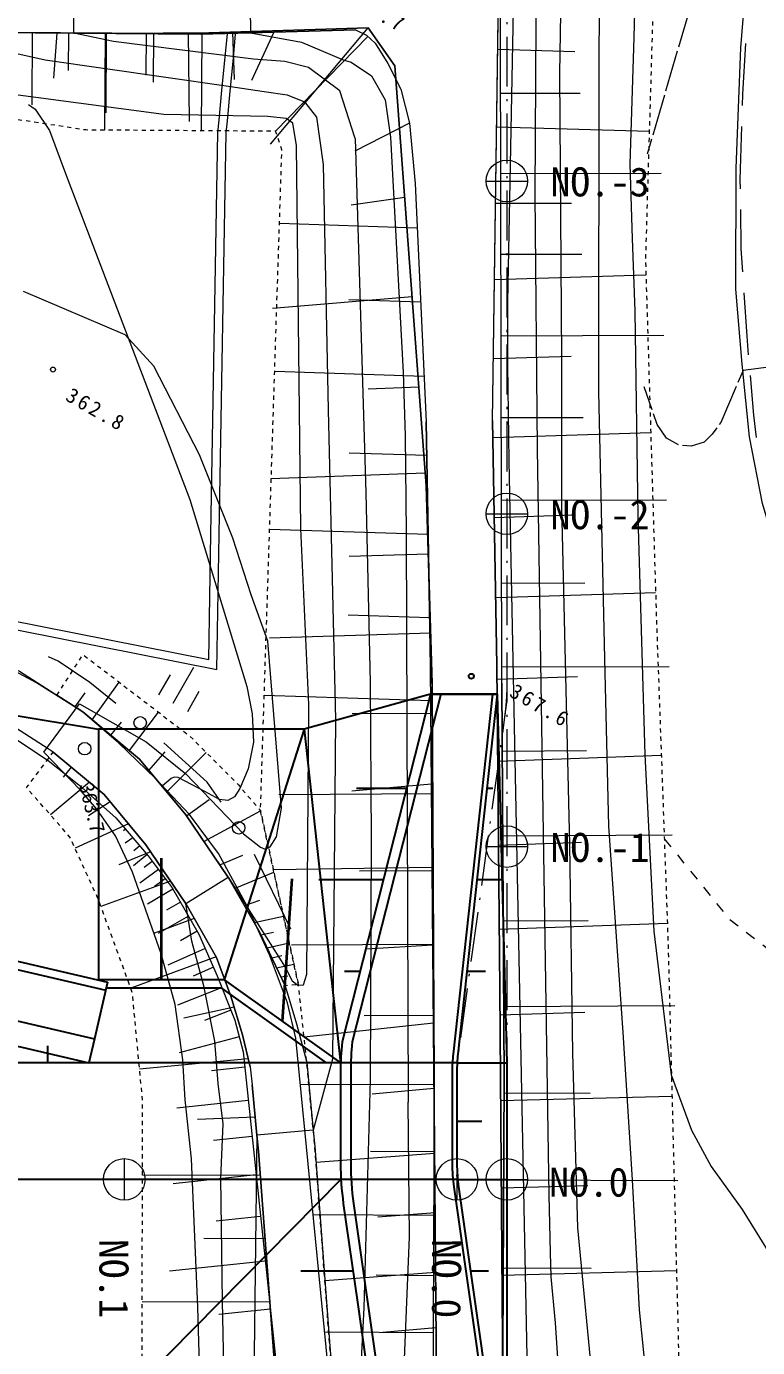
# Model space of a CAD drawing. Header units: millimetres. Extents: x -2078669 to -1085629, y -5987148 to 310365.
# Drawn here: x -1730436 to -1686478, y -5786292 to -5706897 of the extents above; entities that cross this region are included whole.
import ezdxf

# ---------------------------------------------------------------- set-up
doc = ezdxf.new("R2010")
doc.units = ezdxf.units.MM
doc.header["$LTSCALE"] = 500
for name, pattern in [('561019', [1, 0.5, -0.5]), ('56201', [2.5, 1.25, -1.25]), ('57103', [5.5, 5, -0.5]), ('DASHED', [19.049999999999997, 12.7, -6.35]), ('SXF_一点短鎖線', [9.25, 6, -1.5, 0.25, -1.5]), ('SXF_一点鎖線', [18.5, 12, -1.5, 3.5, -1.5])]:
    doc.linetypes.add(name, pattern=pattern)
doc.layers.get('Defpoints').update_dxf_attribs({"color": 153})
for name, color, linetype, lineweight in [('D-BGD', 7, 'Continuous', 13), ('D-BMK', 2, 'SXF_一点短鎖線', 13), ('D-BMK-HTXT', 7, 'Continuous', 13), ('D-BMK-HTXT-周囲堤', 7, 'Continuous', 13), ('D-BMK-OTRS', 7, 'Continuous', 13), ('D-BYP-STRA', 1, 'Continuous', 25), ('●予備設計_LP横断', 7, 'Continuous', 13)]:
    doc.layers.add(name, color=color, linetype=linetype, lineweight=lineweight)
doc.styles.add('MS ゴシック', font='MS Gothic.ttf')
doc.styles.add('ＭＳ ゴシック', font='MS Gothic.ttf')
doc.linetypes.add('56130', pattern='A,1,-0.375,[44,dgnlstyle-dm500.shx,S=0.0012,R=0,X=0,Y=0],-0.375', length=1.75)

# ---------------------------------------------------------------- blocks, each defined once
blk = doc.blocks.new('M7312')
at = {"layer": '●予備設計_LP横断', "linetype": 'Continuous', "lineweight": 20}
blk.add_circle((0, -0.001000000003841706), 0.15, dxfattribs=at)
blk = doc.blocks.new('M6334')
at = {"layer": '●予備設計_LP横断', "linetype": 'Continuous', "lineweight": 9}
for p, q in [((0, -1.25), (0, 1.25)), ((-1, -1.25), (-1, 0.1499999999941792)), ((1, -1.25), (1, 0.1499999999941792))]:
    blk.add_line(p, q, dxfattribs=at)

msp = doc.modelspace()

# ---------------------------------------------------------------- linework, layer by layer
at = {"layer": 'D-BGD', "linetype": 'Continuous'}
for p, q in [((-1702411.143786873, -5730580.913396094), (-1701951.523513187, -5697841.895522673)), ((-1759317.450517322, -5707062.111248593, 363529.9803514398), (-1722212.961385774, -5707305.498709477, 367629.9801298375)), ((-1730094.01391668, -5707250.68729987), (-1730118.760518749, -5711607.978379576)), ((-1728613.493353858, -5707293.237347814), (-1728813.278596021, -5710004.803566711)), ((-1727913.525244681, -5707269.887229534), (-1727934.227838863, -5709553.321230984)), ((-1725707.482784942, -5707315.51212743), (-1725745.983342534, -5713128.751287993)), ((-1725638.761004024, -5707285.606327243), (-1725662.145735562, -5712081.985239229)), ((-1723233.744919391, -5707295.45556086), (-1723246.394049729, -5709825.739992975)), ((-1722800.884980418, -5707337.809221828), (-1722820.144312034, -5710242.154449629)), ((-1720715.816512342, -5707289.467937434), (-1720653.736229979, -5712619.415682705)), ((-1719894.315515703, -5707357.102878087), (-1719932.795604965, -5713167.251505017)), ((-1718042.718778882, -5707234.261646064), (-1717953.244309021, -5710088.53798827)), ((-1715557.820766017, -5707241.874862651), (-1716900.540781446, -5710141.031826649)), ((-1715763.979634208, -5713965.252839913), (-1709887.984805718, -5706973.480835713)), ((-1709913.464254034, -5707503.659220975), (-1715457.267472854, -5713196.892523357)), ((-1701846.679554728, -5746360.240478709, 368279.9800947054), (-1701927.812627923, -5707131.443007064, 368369.9800898409)), ((-1702097.807877944, -5708261.815414368), (-1697474.641297826, -5708399.551558624)), ((-1701923.814689289, -5710917.005378416), (-1697134.808305864, -5710913.083595425)), ((-1707396.581941075, -5712704.422516199), (-1710691.568742226, -5714383.663060655)), ((-1702163.233619231, -5712922.128799078), (-1692990.252454642, -5713195.415741073)), ((-1701912.520377712, -5715733.318276365), (-1692271.224821037, -5715715.713149709)), ((-1707695.015297536, -5717184.679244557), (-1710911.173354292, -5717642.856298944)), ((-1702227.637497892, -5717509.654317699), (-1697658.855707903, -5717508.87504753)), ((-1706942.121184477, -5719012.793245919), (-1715222.387356282, -5718745.535709023)), ((-1701898.837034054, -5720585.607449629), (-1697051.531357284, -5720580.593866746)), ((-1702292.041376534, -5722097.179836315), (-1693189.895381196, -5721820.775813627)), ((-1707248.806438227, -5723150.66564958), (-1715644.045475048, -5723849.917995304)), ((-1706738.49829037, -5723472.750524031), (-1711052.237743474, -5723333.518359609)), ((-1701887.748154795, -5725482.542658975), (-1692116.200754144, -5725459.067668256)), ((-1702358.688581993, -5726844.498819561), (-1697694.250399498, -5726703.312803069)), ((-1706534.87539625, -5727932.707802149), (-1715509.567036869, -5727643.036681374)), ((-1706847.102821029, -5728572.024428456), (-1709887.541268482, -5728704.436837581)), ((-1701877.956507731, -5730401.800886361), (-1696958.698280341, -5730392.009239309)), ((-1702393.131636805, -5731591.756952138), (-1692901.933203444, -5731303.538610172)), ((-1706374.430379259, -5732681.943140967), (-1711037.394624631, -5732533.856738975)), ((-1706462.122428453, -5733741.549280164), (-1715737.1044327, -5734085.059846045)), ((-1701865.775828583, -5735357.035389062), (-1691946.63706241, -5735337.657527264)), ((-1702307.470376648, -5736399.074929041), (-1697531.737887996, -5736254.05070379)), ((-1706289.489284843, -5737433.576474624), (-1715815.646780581, -5737126.105997759)), ((-1706283.508197708, -5738607.902575315), (-1711031.965673949, -5738762.010188238)), ((-1702221.809116498, -5741206.392905955), (-1692610.077595223, -5740914.514346894)), ((-1701856.189613834, -5740356.91592786), (-1696864.978835822, -5740342.346216609)), ((-1706200.172937206, -5742429.962941465), (-1711093.013067589, -5742272.647315687)), ((-1706138.070345564, -5743351.376555066), (-1715818.552938887, -5743657.883684098)), ((-1701847.900631291, -5745379.119484683), (-1691789.840260356, -5745358.855255285)), ((-1726473.177677255, -5748562.719035685), (-1724863.683962134, -5746302.022939568)), ((-1702141.417331648, -5746124.008556374), (-1697299.068313439, -5745962.808797015)), ((-1727509.213162213, -5747788.111776248), (-1726898.461563776, -5746946.734263393)), ((-1706129.346919585, -5747426.59716765), (-1716137.569285318, -5747104.309622726)), ((-1724247.161225785, -5750417.385674695), (-1722489.320834315, -5748114.141279886)), ((-1725360.169451518, -5749490.052355187), (-1724715.714606103, -5748709.008506055)), ((-1706038.781194022, -5748195.201399868), (-1710860.077588456, -5748215.165472209)), ((-1723073.174756763, -5751604.379449217), (-1722092.223044385, -5750487.995871949)), ((-1722002.721561416, -5752894.688338025), (-1719629.688556015, -5750525.768195186)), ((-1701828.55285587, -5750442.282813312), (-1696760.406030752, -5750414.265277124)), ((-1702097.308636405, -5751042.11016524), (-1692267.077905612, -5750688.217769955)), ((-1727737.373059752, -5751414.670914573), (-1728231.67174212, -5752007.98907121)), ((-1726649.15929277, -5752321.271572469), (-1728992.541061467, -5754277.488916058)), ((-1706084.673116053, -5752433.102964838), (-1710872.703071406, -5752851.118778608)), ((-1725402.450136882, -5753495.378547289), (-1726712.999284275, -5754339.634453611)), ((-1720819.092349767, -5754331.109385556), (-1719456.370983543, -5753348.015843334)), ((-1706010.147360891, -5753021.4812908), (-1715254.612089276, -5753071.106357828)), ((-1719771.880663278, -5755870.163892675), (-1716360.865690258, -5754038.490323399)), ((-1724304.717799624, -5754818.176144836), (-1727514.163199439, -5756285.418626324)), ((-1724473.219846621, -5755142.569938463), (-1724603.677122907, -5755229.062113921)), ((-1724041.645336885, -5755655.934715135), (-1724495.208155691, -5755983.472095538)), ((-1702051.975344443, -5756096.753808234), (-1697068.630415763, -5755917.351317939)), ((-1701801.832551875, -5755532.752656472), (-1691620.892865561, -5755479.312048481)), ((-1722976.9633714, -5756491.810443388), (-1724887.359269279, -5757288.172544002)), ((-1723185.868845991, -5756655.357753932), (-1723996.329882846, -5757342.927958082)), ((-1723626.113116502, -5756137.009480769), (-1723984.103134451, -5756438.743011162)), ((-1718817.069244398, -5757273.420594832), (-1717422.738311252, -5756708.122420967)), ((-1714537.198492766, -5761153.823142031, 364709.9802876615), (-1716722.041507337, -5756661.409169119, 364495.9802992281)), ((-1722503.487570641, -5757555.110862955), (-1723618.211963952, -5758390.747935581)), ((-1722874.373754938, -5757076.630561719), (-1723347.870559697, -5757438.846985223)), ((-1706039.999312526, -5757439.608762007), (-1715588.309917907, -5757579.766021614)), ((-1705987.177959522, -5757636.887026352), (-1710419.016054245, -5757661.564524548)), ((-1721774.018239435, -5758259.368636656), (-1725956.53783861, -5759789.726768192)), ((-1722088.160782569, -5758116.807939999), (-1722729.388371122, -5758590.228589122)), ((-1717915.639616958, -5758710.058987986), (-1715556.438288044, -5757725.894232876)), ((-1721623.409894235, -5758753.052032056), (-1723162.477062682, -5759644.66400429)), ((-1721180.095656372, -5759526.92049668), (-1722009.874382244, -5760007.302809758)), ((-1717330.742531254, -5759729.526822854), (-1716396.066759825, -5759400.583764465)), ((-1720343.661811533, -5760504.347908614), (-1722727.71953504, -5761390.410495966)), ((-1720691.043582519, -5760361.682719043), (-1722517.034585868, -5761411.328552719)), ((-1716745.845445537, -5760748.994657687), (-1714981.031609197, -5760364.075874046)), ((-1702006.642052495, -5761151.397451252), (-1691903.493068501, -5760787.679885332)), ((-1701767.739719311, -5760650.529014151), (-1696654.946858098, -5760625.105942375)), ((-1720166.220665681, -5761274.678220711), (-1721162.432943147, -5761843.941741339)), ((-1716332.628657996, -5761494.15676776), (-1715581.07437054, -5761337.530588505)), ((-1719680.173920859, -5762315.331101963), (-1721924.021538336, -5763309.336745026)), ((-1715967.244475262, -5762264.338114937), (-1714630.175952146, -5761972.713707327)), ((-1705962.500461333, -5762068.725121071), (-1714490.034147917, -5762115.215582415)), ((-1705998.245709298, -5762118.853421664), (-1709981.194686705, -5762350.147025126)), ((-1719019.301442821, -5762815.611618327), (-1724161.020619277, -5764696.934960672)), ((-1715680.620841888, -5762868.502680694), (-1715085.996110346, -5762738.810685034)), ((-1715393.997208521, -5763472.66724643), (-1714352.566805452, -5763245.523671426)), ((-1719180.679351078, -5763432.920030305), (-1720403.808073275, -5763975.557971664)), ((-1715136.822711304, -5764014.756942913), (-1714717.873575691, -5763958.578115504)), ((-1718674.017685033, -5764658.437784603), (-1721355.861334923, -5765712.104591549)), ((-1717939.760556936, -5765841.502708145), (-1720977.092606835, -5766504.385823123)), ((-1718147.83289766, -5766010.521118565), (-1719724.649076574, -5766626.678913373)), ((-1705946.08185929, -5766334.335096521), (-1710122.399762555, -5766355.942627348)), ((-1701962.134414497, -5766301.419163476), (-1696864.031342443, -5766144.407627143)), ((-1701748.597376205, -5765794.314654189), (-1691451.059103174, -5765738.690446427)), ((-1705958.553161785, -5766798.115419635), (-1713745.585180939, -5767634.026146873)), ((-1717640.901160968, -5767616.827411789), (-1721257.717104284, -5768571.364430245)), ((-1717096.897667988, -5768942.204582645), (-1723631.150697215, -5769562.79213083)), ((-1717308.186369078, -5769445.953020821), (-1719309.409961456, -5769656.674864886)), ((-1716979.327758011, -5769429.674131742), (-1716867.584542871, -5770505.467479648)), ((-1705924.474328452, -5770510.652999779), (-1713968.068714358, -5770477.753743598)), ((-1705927.612545044, -5770713.877961093), (-1709656.164756781, -5771056.319258625)), ((-1701921.512876232, -5771451.473628211), (-1691624.477372537, -5771187.079543808)), ((-1701727.066001015, -5770974.076569528), (-1696549.898550078, -5770997.191230419)), ((-1717097.464524999, -5771447.1766132), (-1721397.688905217, -5771905.072079615)), ((-1716681.735546087, -5772436.48927447), (-1720139.994943779, -5772594.83967968)), ((-1716859.847031009, -5773602.272299788), (-1719181.17083689, -5773848.148689939)), ((-1705896.671928325, -5774629.640502547), (-1713023.848756079, -5775163.494965441)), ((-1705943.415704792, -5774536.785073119), (-1709750.003861981, -5774517.16276152)), ((-1716374.403110696, -5775945.83265979), (-1723457.528299203, -5775928.529345431)), ((-1716622.640401648, -5775918.612609182), (-1721607.711244944, -5776444.222703326)), ((-1701880.155898827, -5776694.768079858), (-1696685.032064352, -5776561.374346378)), ((-1701749.088862017, -5776209.543313809), (-1691278.155373441, -5776253.58903582)), ((-1705954.368255616, -5778348.356726803), (-1713191.739527554, -5778317.511793735)), ((-1705868.436035501, -5778203.100347677), (-1709312.977004654, -5778461.110442479)), ((-1716359.835354572, -5778411.148030826), (-1719037.23564926, -5778694.567999125)), ((-1716089.451975289, -5779749.920980404), (-1719778.135748939, -5779740.909921988)), ((-1716067.745625505, -5781093.531822008), (-1721841.905493518, -5781707.676897417)), ((-1701765.036426643, -5781494.639590677), (-1696484.92364627, -5781519.256916089)), ((-1705840.200142671, -5781776.560192802), (-1712491.187191536, -5782274.746109123)), ((-1705972.282470399, -5781971.377243162), (-1709406.751849428, -5781946.501364422)), ((-1701838.798921422, -5781938.062531506), (-1691355.33908722, -5781668.881681995)), ((-1715804.50083989, -5783554.009301014), (-1723476.110745962, -5783535.268381688)), ((-1715765.007968184, -5783978.120007773), (-1718870.437302292, -5784303.861618405)), ((-1705983.505091874, -5785402.160357906), (-1712495.275561236, -5785373.164315632)), ((-1705813.850781345, -5785111.265606183), (-1709014.342854331, -5785381.002099133))]:
    msp.add_line(p, q, dxfattribs=at)
at = {"layer": 'D-BGD', "linetype": 'Continuous', "flags": 128}
for points in [[(-1695883.576743463, -5836564.231185607), (-1696769.863153284, -5834054.726725741), (-1699421.935876762, -5829022.685711205), (-1700180.716771755, -5827633.791445038), (-1700975.917125837, -5826177.825408564), (-1701517.517281431, -5824936.838271931), (-1701690.359686628, -5823987.405071358), (-1701845.436733178, -5820982.382919912), (-1701701.204633356, -5801957.497901253), (-1701807.900889556, -5785855.357488255), (-1701974.399879491, -5764746.386648445), (-1702148.748945796, -5745306.536557757), (-1702411.143786873, -5730580.913396094), (-1701951.523513187, -5697841.895522673), (-1701944.337126653, -5651108.013147448)], [(-1662597.232068519, -5761102.226369679), (-1670255.87647755, -5755346.954969043), (-1676236.577548151, -5751004.874154558), (-1679656.872285624, -5748045.735310626), (-1682158.494162033, -5744864.929875328), (-1684078.123964571, -5741335.828335766), (-1685293.942305106, -5738522.714447617), (-1686189.761996604, -5735568.271682916), (-1686956.755201245, -5731560.974885259), (-1687404.819861769, -5727199.502200237), (-1687782.79449526, -5722688.001567343), (-1687769.097730827, -5715414.244307197), (-1687489.23169497, -5708193.135988068), (-1687152.38016874, -5703969.109696926), (-1686169.778981038, -5698908.623452173), (-1682715.890372698, -5683621.287911648), (-1681949.674943581, -5679755.94895657), (-1681249.557432147, -5676226.328712055), (-1680069.917297462, -5667389.722883953), (-1679716.152791991, -5664462.651013467), (-1679194.599586871, -5660136.022163968), (-1678178.784459968, -5651289.448191167), (-1678158.916388177, -5651108.013147448)], [(-1710653.508746025, -5707111.317809612), (-1716955.416990454, -5707279.080090151), (-1719982.078921235, -5707359.432848133), (-1727584.291543358, -5707301.114751231), (-1736888.481368781, -5707229.901451756), (-1744388.615637533, -5707172.587669701), (-1746952.985662517, -5707199.170822841), (-1759658.735550371, -5707330.769964835)], [(-1755469.958905868, -5707287.488032027), (-1746954.350988227, -5707199.53944925), (-1744388.615637533, -5707172.587669701), (-1736888.481368781, -5707229.901451756), (-1727584.291543358, -5707301.114751231), (-1719982.078921235, -5707359.432848133), (-1716955.416990454, -5707279.080090151), (-1710653.508746025, -5707111.317809612), (-1709997.17323255, -5707426.302946488), (-1709472.128500534, -5707911.50184811), (-1708699.501843638, -5709123.80536855), (-1707921.170820255, -5710677.344068309), (-1707396.581941075, -5712704.422516199), (-1707063.895049352, -5716345.577276294), (-1706410.714214104, -5730652.213240933), (-1706147.77993691, -5745360.844964243), (-1705974.495663435, -5764780.47461547), (-1705807.73722706, -5785884.980851668), (-1705701.45714758, -5801955.739316187), (-1705870.187732414, -5824169.629152156), (-1706000.813890781, -5829238.860161598), (-1706516.801478583, -5832452.163860957), (-1706714.149091252, -5832941.971873967), (-1706848.184603576, -5833167.126207754)], [(-1710653.508746025, -5707111.317809612), (-1709997.17323255, -5707426.302946488), (-1709472.128500534, -5707911.50184811), (-1708699.501843638, -5709123.80536855), (-1707921.170820255, -5710677.344068309), (-1707396.581941075, -5712704.422516199), (-1707063.895049352, -5716345.577276294), (-1706410.714214104, -5730652.213240933)], [(-1705870.187732414, -5824169.629152156), (-1705701.45714758, -5801955.739316187), (-1705807.73722706, -5785884.980851668), (-1705974.495663435, -5764780.47461547), (-1706147.77993691, -5745360.844964243), (-1706410.714214104, -5730652.213240933)], [(-1702411.143786873, -5730580.913396094), (-1702148.748945796, -5745306.536557757), (-1701974.399879491, -5764746.386648445), (-1701807.900889556, -5785855.357488255), (-1701701.204633356, -5801957.497901253), (-1701845.436733178, -5820982.382919912)], [(-1769354.762998929, -5736373.076353591), (-1765616.28413916, -5738150.59905744), (-1762697.881324273, -5739277.948582662), (-1759844.103778268, -5740114.395091355), (-1756913.16420961, -5740848.709232558), (-1753266.165887338, -5741386.763847148), (-1745824.883722272, -5742294.932699857), (-1739321.050367748, -5742907.61784206), (-1734840.356214213, -5744007.939432043), (-1730852.097303847, -5745649.908022778), (-1727382.535901552, -5747869.178813384), (-1727049.548994194, -5748082.499470152), (-1723634.298231135, -5750928.00928203), (-1720855.762902741, -5754277.215812204), (-1718321.664269336, -5758001.501907906), (-1718311.540546063, -5758020.00893843), (-1716400.954442848, -5761350.135084522)], [(-1719003.913188687, -5762842.467083209), (-1720855.709264475, -5759610.726562372), (-1720866.331337388, -5759593.086507912), (-1723255.605031057, -5756082.3858275), (-1725766.676159312, -5753056.476192788), (-1728825.586826728, -5750508.07025668), (-1729124.891390292, -5750316.417538012), (-1732242.392411475, -5748321.431096424), (-1735774.805642315, -5746867.669015028), (-1739822.638678127, -5745873.136041136), (-1746147.410081881, -5745278.024011598), (-1753666.065014011, -5744359.983266501), (-1757498.303299578, -5743795.037162368), (-1760631.044013787, -5743010.470727814), (-1763662.306288673, -5742121.601253674), (-1766802.389069182, -5740908.350699769)], [(-1714879.64821409, -5764556.84663946), (-1716400.954442848, -5761350.135084522), (-1718311.540546059, -5758020.008938423), (-1718321.664269336, -5758001.501907906), (-1720855.762902741, -5754277.215812204), (-1723634.298231135, -5750928.00928203), (-1727049.548994194, -5748082.499470152), (-1727382.535901552, -5747869.178813384), (-1728604.398112428, -5747087.248822813)], [(-1728825.586826728, -5750508.07025668), (-1725766.676159312, -5753056.476192788), (-1723255.605031057, -5756082.3858275), (-1720866.331337388, -5759593.086507912), (-1720855.709264475, -5759610.726562372), (-1719003.913188687, -5762842.467083209), (-1718141.709604399, -5765165.113271439), (-1717445.365512976, -5767497.383681553), (-1716979.327758011, -5769429.674131742), (-1716867.584542871, -5770505.467479648), (-1716577.094882356, -5773523.73432724), (-1716483.550549268, -5774488.717931323), (-1715565.057758256, -5786750.566594905), (-1714624.694864087, -5796708.890540817), (-1714409.265352826, -5799053.083264684), (-1713524.932524113, -5808657.39221391), (-1712657.486560687, -5818852.933601325), (-1712588.686596903, -5819549.938272726), (-1712322.59968633, -5822263.51265947), (-1711732.952202825, -5829376.569339846), (-1711172.946510427, -5834833.557462569)], [(-1716400.954442848, -5761350.135084522), (-1714879.64821409, -5764556.84663946), (-1714189.877768684, -5766840.354493077), (-1713582.177133334, -5769156.274465368)], [(-1716979.327758011, -5769429.674131742), (-1717445.365512976, -5767497.383681553), (-1718141.709604399, -5765165.113271439), (-1719003.913188687, -5762842.467083209)], [(-1713582.177133353, -5769156.274465358), (-1713189.678811268, -5773225.130724926), (-1713096.155021416, -5774198.176560143), (-1712177.423327196, -5786463.62285126), (-1711238.971658697, -5796393.165776929), (-1711022.804894568, -5798740.089152247), (-1710137.885079453, -5808357.423285874), (-1709271.155825656, -5818542.171790681), (-1709203.332017955, -5819232.848183098), (-1708399.624062706, -5827426.300153795), (-1707814.115758372, -5832220.88162703)], [(-1712322.59968633, -5822263.51265947), (-1712588.686596903, -5819549.938272726), (-1712657.486560687, -5818852.933601325), (-1713524.932524113, -5808657.39221391), (-1714409.265352826, -5799053.083264684), (-1714624.694864087, -5796708.890540817), (-1715565.057758256, -5786750.566594905), (-1716483.550549268, -5774488.717931323), (-1716577.094882356, -5773523.73432724), (-1716867.584542871, -5770505.467479648)]]:
    msp.add_lwpolyline(points, dxfattribs=at)
for points, elevation in [([(-1700952.709735301, -5651108.013147448), (-1700961.629995676, -5686512.072185916), (-1700984.927430119, -5694097.505265818), (-1701052.37050616, -5699682.883414043), (-1701513.31285703, -5723448.576399338), (-1701520.715330623, -5727229.892527056), (-1701431.871425025, -5733008.915640819), (-1700155.106626387, -5796797.606931828), (-1700080.907623878, -5801071.054314593), (-1700068.84240062, -5803345.641281736), (-1700249.53492876, -5815358.603431306), (-1700273.261984837, -5819413.127355229), (-1700193.413593764, -5821469.461174596), (-1700087.20508715, -5822332.148065333), (-1699481.41452573, -5824472.801531136), (-1698140.967686496, -5827053.046937546), (-1696517.225102158, -5829876.874990528), (-1695063.888787198, -5832742.316743505), (-1693978.358064973, -5835770.051529248)], 366999.9801638886), ([(-1699240.668163968, -5651108.013147448), (-1699768.762346035, -5699695.208718233), (-1699860.81179396, -5716981.874347994), (-1699738.298777395, -5732279.935312071), (-1699019.440313272, -5777131.505841929), (-1698955.174386292, -5780581.458682704), (-1698905.535827796, -5782032.176017593), (-1698640.698599124, -5784798.090045129), (-1698372.411447286, -5788984.711248636), (-1698182.372547274, -5795111.414616266), (-1698102.192831725, -5802781.70332353), (-1698231.77875949, -5816204.703025851), (-1698238.553160213, -5819982.919875691), (-1698120.794421469, -5821764.612479589), (-1697900.725595167, -5822726.197424616), (-1697035.271314814, -5824892.691666537), (-1695053.507991647, -5828717.031103019), (-1694664.362447324, -5829428.619940913), (-1692394.059730944, -5834261.97617582)], 365999.9802179378), ([(-1689352.545607845, -5836238.65986742), (-1689776.023522439, -5833959.427567957), (-1691021.286730469, -5831360.075216942), (-1695462.777793798, -5823587.755777309), (-1695883.037072872, -5822625.288625074), (-1696297.215296904, -5820980.023574215), (-1696375.090832614, -5818928.28408168), (-1696541.864734594, -5811946.417770072), (-1696011.839209559, -5802347.69728489), (-1696306.229733967, -5789275.008780362), (-1697278.505245433, -5779087.262562087), (-1697593.122861066, -5768598.174286547), (-1697762.993361601, -5756065.355887213), (-1698241.945805444, -5735738.746704455), (-1698239.896230639, -5726853.867455654), (-1698366.914044169, -5709721.56350246), (-1697977.719258156, -5686805.08027242), (-1697999.561180105, -5662081.350115877), (-1697571.044232801, -5651108.013147448)], 364999.9802719873), ([(-1686722.26441117, -5835316.835053976), (-1687240.692812405, -5833792.734757856), (-1690680.612752899, -5827193.610966297), (-1692937.215108273, -5823311.639092331), (-1693476.345210582, -5822220.864792692), (-1693996.795169214, -5820808.639033233), (-1694128.8317829, -5818594.275512781), (-1693653.563277474, -5811695.412223916), (-1693568.426132849, -5806175.569710562), (-1693520.195914145, -5802678.398064265), (-1693352.247428999, -5790507.01058012), (-1693301.817227651, -5786779.263231868), (-1693578.962931095, -5784024.729073325), (-1694005.31908426, -5776206.204544812), (-1694551.863389546, -5767364.704115604), (-1695416.629519071, -5754949.188790105), (-1695659.298039277, -5744894.77890911), (-1696025.126193862, -5728850.150682844), (-1695996.474991662, -5708892.599078197), (-1695851.811037438, -5688773.353203127)], 363999.9803260367), ([(-1710668.025641421, -5713636.024826613), (-1711595.214353712, -5710774.28040868), (-1713482.557341794, -5709372.215557192), (-1714906.026336647, -5708999.211821807), (-1716776.872522211, -5708862.719442504), (-1725207.964833575, -5707812.364914756), (-1727584.291543358, -5707301.114751231), (-1727626.678599889, -5701300.807305329), (-1717476.478968403, -5699486.8577613), (-1713059.909689262, -5698298.81586751), (-1711919.708985902, -5697541.261807737), (-1711540.991411556, -5696990.766621005), (-1711284.146534283, -5696078.398487021), (-1711040.608687982, -5694547.061144201), (-1710894.668467201, -5690964.182125595)], 365999.9802179378), ([(-1709110.780487583, -5691201.789629862), (-1708966.192523484, -5696376.159487551), (-1709143.040153593, -5697777.429875478), (-1709555.128914638, -5698670.921200763), (-1710062.585044245, -5699509.594064673), (-1710868.892634598, -5699832.759638601), (-1712176.766652428, -5700338.219173034), (-1714903.304593878, -5700580.706376597), (-1717045.310457742, -5701279.147734511), (-1716955.416990454, -5707279.080090151), (-1713903.501716503, -5707851.092431302), (-1711388.285015962, -5708909.319318315), (-1710904.900382514, -5709047.609841555), (-1709688.32220103, -5709858.798658798), (-1708862.108524898, -5711312.983192821), (-1708540.21707785, -5713544.203116307)], 366999.9801638886), ([(-1693701.43368879, -5699100.788036088), (-1693917.234881666, -5707562.907043735), (-1694167.94064665, -5715168.722605476), (-1694017.12136106, -5719650.00003159), (-1693848.026332586, -5724017.211705709), (-1693670.685899425, -5736344.398892558), (-1693258.826098406, -5750679.568206987), (-1692707.571563845, -5761274.689313916), (-1691681.312506537, -5769893.652720445), (-1690454.282098029, -5773223.029391173), (-1689275.459132217, -5775416.245464684), (-1687397.075108457, -5777997.737544341), (-1684691.346825625, -5782368.559961599), (-1683779.26302962, -5784927.496137298), (-1683192.635730398, -5787189.77923659), (-1682111.392784824, -5791170.092899319), (-1681242.898552819, -5793068.430935043), (-1677414.695437159, -5799792.703269898), (-1672422.784003072, -5806172.022288515), (-1670951.455390088, -5809375.381582971), (-1669589.3216678, -5812985.421903091), (-1669051.050408755, -5817382.59848934), (-1669982.252454614, -5829190.230664544), (-1670643.530753978, -5834125.143868539)], 362999.9803800859), ([(-1736912.511661226, -5701229.76481554), (-1736888.481368781, -5707229.901451756), (-1729315.082979195, -5708909.533354129), (-1718425.806044146, -5710473.20715309), (-1716147.658375562, -5710816.139546414), (-1714751.999556994, -5711004.756215179), (-1713715.900362669, -5711429.611865918), (-1712987.699078418, -5712358.009808146), (-1712589.84588343, -5715201.536657687), (-1712295.243204255, -5729943.366454555), (-1711851.707315005, -5748543.68848119), (-1712034.821053022, -5768954.56701008), (-1713189.678811268, -5773225.130724926), (-1716577.094882356, -5773523.73432724), (-1716756.246150915, -5788339.274178757), (-1716608.83678307, -5795862.504492768), (-1715868.039018811, -5807034.871928544), (-1715007.486813755, -5819692.493091431), (-1715678.004184332, -5832780.335919449), (-1715820.357848343, -5836902.776894773)], 364999.9802719873), ([(-1718331.005749806, -5799149.512488112), (-1718643.029676899, -5783504.910620348), (-1718751.583003265, -5776114.74497469), (-1718611.256655303, -5772836.605967216), (-1718901.075299569, -5770431.198409466), (-1719097.962005942, -5767868.130928779), (-1719774.439758392, -5764554.173081463), (-1720495.582233257, -5761877.766030883), (-1720855.709264475, -5759610.726562372), (-1718311.540546071, -5758020.008938442), (-1714876.533258529, -5763431.731907438), (-1714451.30987447, -5764247.106043796), (-1714110.493175323, -5764502.990701308), (-1713771.210308131, -5764484.629776853), (-1713586.128932024, -5763843.591684307), (-1713450.322565601, -5747638.623889154), (-1713941.496304354, -5737073.424304388), (-1714204.686008996, -5714043.771162404), (-1714409.938229421, -5712719.297179336), (-1714829.301668444, -5712427.490260636), (-1715913.169023429, -5712300.445276251), (-1722177.276100171, -5712187.736411999), (-1732461.662027666, -5710829.889785317)], 363999.9803260367), ([(-1710668.025641421, -5713636.024826613), (-1710033.263317185, -5734927.652236074), (-1709766.241195627, -5746328.277443882), (-1709700.295001297, -5755738.990834777), (-1709760.947081686, -5770195.87496422)], 365999.9802179378), ([(-1708540.21707785, -5713544.203116307), (-1707787.516579282, -5727687.738398342), (-1707669.732878313, -5731504.10334733), (-1707612.981166991, -5737318.890840258), (-1707487.708798788, -5771540.626597442)], 366999.9801638886), ([(-1719818.341582938, -5794926.543632815), (-1720132.715688457, -5783855.111039877), (-1720508.682914671, -5774953.640146584), (-1720900.912317819, -5771412.05791221), (-1721033.04288036, -5768991.175660008), (-1721482.760918374, -5765667.996839867), (-1722343.63450474, -5762628.679056282), (-1724067.38428992, -5757725.395283342), (-1725072.565521433, -5755535.102365915), (-1726211.123024904, -5753944.05541582), (-1727196.071335817, -5752770.033878129), (-1729379.66901679, -5750514.844728092), (-1727250.261348458, -5747604.948926422), (-1723235.383769196, -5749898.913989857), (-1720851.859242273, -5751820.337893196), (-1717387.565227909, -5755425.31574051), (-1716369.2521941, -5756210.200054633), (-1716090.024267376, -5756346.481948148), (-1715786.757610219, -5756200.149031824), (-1715408.394582907, -5755594.085203187), (-1715091.2166324, -5753882.464386491), (-1715912.911832175, -5743840.098926902), (-1716919.692685671, -5741060.635063424), (-1718019.77480867, -5737658.897280919), (-1720032.97895999, -5732641.135739625), (-1722785.154878014, -5727319.713764593), (-1724497.493814687, -5725434.605899018), (-1730605.777448881, -5722825.46690787)], 362999.9803800859), ([(-1709760.947081686, -5770195.87496422), (-1710146.642490774, -5783901.890421981), (-1710683.829094801, -5794363.87716875), (-1711022.804894568, -5798740.089152247), (-1714409.265352826, -5799053.083264684), (-1714228.528822683, -5810096.143398568), (-1713933.090781425, -5825386.334636156), (-1714165.284721012, -5829767.408008488), (-1714267.892074211, -5832797.32479572), (-1714361.034239279, -5836250.225496194), (-1714367.179603335, -5842507.534103096), (-1714518.74963324, -5845817.273419024), (-1714487.363195077, -5852191.890858424), (-1714014.246275442, -5854996.786490297), (-1713448.004466708, -5856546.063715301), (-1712937.557980589, -5857405.811513632), (-1712512.733685218, -5858621.197929092), (-1709775.305198501, -5859848.67880764), (-1709767.947313119, -5867816.21820191)], 365999.9802179378), ([(-1707667.588620146, -5866863.150635683), (-1707813.335655246, -5855426.120048176), (-1710559.993882081, -5854218.709342633), (-1711967.937506309, -5847558.03229439), (-1712636.889972342, -5841339.438934993), (-1712916.312989936, -5824339.83633582), (-1712588.686596903, -5819549.938272726), (-1709203.332017943, -5819232.848183106), (-1708305.197241382, -5802975.867581943), (-1707924.250068696, -5792350.252492397), (-1707411.717152376, -5779637.585482239), (-1707487.708798788, -5771540.626597442)], 366999.9801638886)]:
    msp.add_lwpolyline(points, dxfattribs=dict(at, elevation=elevation))
at = {"layer": 'D-BGD', "linetype": '561019', "flags": 128}
for points in [[(-1692028.638773115, -5651108.013147448), (-1692006.532008744, -5652628.523194275), (-1692300.948950556, -5689801.721795942), (-1692303.265728753, -5690126.811969779), (-1692394.57538588, -5693201.286156342), (-1693218.833505033, -5720867.826484625), (-1692562.33098879, -5742486.837999404), (-1691861.984586277, -5761940.679958083), (-1691831.171831011, -5763137.20134077), (-1691022.465687794, -5794632.897952726), (-1692113.139667838, -5818011.237073794), (-1691957.455091673, -5821021.22217853), (-1691039.066568549, -5823101.646885552), (-1685277.591463847, -5833891.135355605), (-1685840.646344152, -5856793.035570872), (-1686401.757327898, -5859071.495548288), (-1687469.458170331, -5861410.558223004), (-1692335.892345306, -5870139.533971891), (-1692623.707601264, -5871669.642176039), (-1692194.311730925, -5893141.96162054), (-1691936.115324559, -5909612.624335902), (-1691500.538338221, -5951537.732381819), (-1690968.698003632, -5960308.495319686), (-1690776.234367866, -5961930.124889161), (-1689280.530717174, -5964621.529274343), (-1682682.623371107, -5975240.120035746), (-1681599.218332786, -5976862.903481368), (-1680925.116692743, -5982662.456215291)], [(-1692028.638773117, -5651108.013147448), (-1692006.532008745, -5652628.523194261), (-1692300.948950556, -5689801.721795934), (-1692303.265728754, -5690126.811969779), (-1692394.575385881, -5693201.286156343), (-1693218.833505035, -5720867.826484621), (-1692610.077595222, -5740914.51434688)], [(-1706848.184603576, -5833167.126207754), (-1707307.445325014, -5833199.56949384), (-1707814.115758372, -5832220.88162703), (-1708399.624062706, -5827426.300153795), (-1709203.332017955, -5819232.848183098), (-1709271.155825656, -5818542.171790681), (-1710137.885079453, -5808357.423285874), (-1711022.804894568, -5798740.089152247), (-1711238.971658697, -5796393.165776929), (-1712177.423327196, -5786463.62285126), (-1713096.155021416, -5774198.176560143), (-1713189.678811268, -5773225.130724926), (-1713582.177133353, -5769156.274465358), (-1714009.990186926, -5765170.927898957), (-1714084.620080042, -5764474.032407545), (-1715938.129188897, -5755975.879913897), (-1716360.865690258, -5754038.490323399), (-1716077.471530739, -5745238.051676957), (-1715079.054453363, -5714304.745746377), (-1715457.267472854, -5713196.892523357), (-1726872.027904708, -5713121.293596631), (-1742046.719783115, -5710827.916624779), (-1743518.822762972, -5710605.739719856), (-1755522.06425039, -5707875.777922628), (-1755515.032189461, -5707793.312479107), (-1755469.958905882, -5707287.488032053)], [(-1728604.398112428, -5747087.248822813), (-1727031.370020848, -5744647.640921473), (-1720590.348042896, -5749563.440834269), (-1717677.871151049, -5752480.974298922), (-1716360.865690258, -5754038.490323399), (-1715938.129188897, -5755975.879913897), (-1714084.620080042, -5764474.032407545), (-1714273.451207043, -5764493.520906251), (-1714879.64821409, -5764556.84663946)], [(-1716651.156142626, -5864604.774605494), (-1717308.620382081, -5864586.726695053), (-1717721.009229454, -5864575.753083711), (-1719728.504360839, -5848020.01017584), (-1720455.248744655, -5843258.434271513), (-1720889.815467812, -5840414.56580261), (-1721327.923642297, -5828689.524892417), (-1721673.884869964, -5819402.753306276), (-1723489.929471822, -5789191.974567747), (-1723446.721298126, -5771504.675049854), (-1724069.53683949, -5764946.963169109), (-1726134.604682116, -5759303.064171001), (-1727823.357098066, -5755609.088061942), (-1730428.349247925, -5752642.22790108), (-1730085.595021224, -5752186.403916501), (-1728840.646496178, -5750528.249609673), (-1728825.586826728, -5750508.07025668)]]:
    msp.add_lwpolyline(points, dxfattribs=at)
at = {"layer": 'D-BGD', "linetype": '57103', "elevation": 362499.9804071107, "flags": 128}
for points in [[(-1688413.203750535, -5651108.013147448), (-1688215.947545851, -5655521.378526263), (-1687519.783712426, -5672965.840712559), (-1687622.240094004, -5676764.031483084), (-1687914.436370288, -5679818.7683487), (-1688427.420932529, -5683119.152361662), (-1689654.152711593, -5690430.378196036), (-1689709.635913306, -5692587.703880977), (-1689193.197126156, -5699711.737181299), (-1689655.416965999, -5702755.249756473), (-1693117.203976875, -5714570.821867225)], [(-1679528.146471844, -5702492.177059456), (-1680500.73408008, -5705083.149370456), (-1680820.291143649, -5706365.478538156), (-1682193.542960891, -5718071.267808013), (-1682307.640514813, -5721229.531677376), (-1682454.193835957, -5722911.198652746), (-1683022.616611697, -5726988.273427164), (-1687352.817679939, -5727576.577467837), (-1688696.388171346, -5730700.575720804), (-1689201.631390641, -5731400.955052831), (-1689699.015507644, -5731889.006267011), (-1690477.790607926, -5732116.114769822), (-1691196.680425681, -5732060.451732507), (-1691951.727952637, -5731640.281348818), (-1692521.55260433, -5730815.60822709), (-1693290.273038672, -5728557.078333871)]]:
    msp.add_lwpolyline(points, dxfattribs=at)
at = {"layer": 'D-BGD', "linetype": 'Continuous', "extrusion": (-0.02336804260690204, 0.0002305858269591729, 0.9997269034165772), "elevation": 406724.1175228492}
msp.add_lwpolyline([(5723646.691083604, -1636474.282492927), (5710089.332191433, -1636474.282492791), (5675875.32682745, -1636902.196495237)], dxfattribs=at)
at = {"layer": 'D-BGD', "linetype": '56130', "flags": 128}
for points in [[(-1836918.689085424, -5703918.628688763), (-1823611.884787598, -5707482.985322905), (-1816954.871791437, -5709314.08576145), (-1816584.427639205, -5709576.619774085), (-1812450.218964873, -5712499.747014878), (-1795461.022757969, -5717764.667816357), (-1789948.993841447, -5720088.743192784), (-1783747.155249973, -5724048.118930559), (-1775635.138223314, -5729355.786459754), (-1770614.812609173, -5732031.612917048), (-1766803.500143316, -5733750.652590208), (-1763946.03978823, -5735040.208814909), (-1761633.224147293, -5735942.876054116), (-1759483.631296622, -5736647.911530599), (-1755388.43795615, -5737991.476004727), (-1745808.383981796, -5739713.803675895), (-1735589.11565555, -5741752.809349636), (-1719477.737369619, -5744932.94355664), (-1719346.545731873, -5737402.608927793), (-1718923.99339202, -5713272.278872892), (-1718852.622069136, -5712522.048193123), (-1718682.113342218, -5710736.500818718), (-1718511.973241727, -5708949.588118576), (-1718356.1156231, -5707315.946446853)], [(-1718846.622402273, -5737411.363212218), (-1718424.408748907, -5713300.374233206), (-1718354.877879128, -5712569.489760401), (-1718184.371083873, -5710783.962614044), (-1718014.228896365, -5708997.027994893), (-1717858.375762322, -5707363.433328911)], [(-1759639.498604201, -5737122.996107709), (-1755511.201236458, -5738477.421459767), (-1745901.546081159, -5740205.070910243), (-1735686.444967409, -5742243.245118394), (-1718988.223799037, -5745539.212936373), (-1718846.621620993, -5737411.31848269)]]:
    msp.add_lwpolyline(points, dxfattribs=at)
at = {"layer": 'D-BGD', "linetype": 'Continuous', "extrusion": (-0.01659971301314369, -0.7843991667380511, 0.6200341899835301), "elevation": 4733337.075357094}
msp.add_lwpolyline([(-1588759.417526979, -3271135.993129394), (-1598337.067402321, -3271951.721562943), (-1601074.610500719, -3272091.924887462)], dxfattribs=at)
at = {"layer": 'D-BGD', "linetype": 'Continuous', "extrusion": (0.0639029722130444, -0.0179643703690097, 0.9977944134638078), "elevation": 357213.632267898}
msp.add_lwpolyline([(-5951522.090549898, 103453.0055762155), (-5954522.051614487, 102805.2204322926), (-5955181.707073355, 102639.5079536095)], dxfattribs=at)
at = {"layer": 'D-BGD', "linetype": 'Continuous', "elevation": 363999.9803260366}
msp.add_lwpolyline([(-1730314.684184652, -5711587.633528999), (-1729901.13013174, -5711871.487396542), (-1729043.580905687, -5713148.753644841), (-1728087.670499373, -5715739.802558052), (-1720607.425580096, -5735334.087142998), (-1717187.858035056, -5746561.778041569), (-1716858.418642832, -5748216.005770536), (-1716787.09390645, -5749917.949502957), (-1717103.724805287, -5751512.234480086), (-1717606.582447691, -5752688.046546147), (-1717931.601519342, -5753193.281703336), (-1718320.378883796, -5753408.112193627), (-1718827.52757011, -5753347.283074217), (-1719700.784376535, -5752879.926204169), (-1721322.235074221, -5752028.634672177), (-1721554.135015434, -5752010.678853692), (-1721737.908088581, -5752089.59306826), (-1722256.256361736, -5752529.837338774)], dxfattribs=at)
at = {"layer": 'D-BGD', "linetype": 'Continuous', "extrusion": (-0.02369533074563898, -0.01494322423745461, 0.9996075386621711), "elevation": 488431.2606844612}
msp.add_lwpolyline([(3932120.854054414, -4462798.180957581), (3934779.331627645, -4464583.020413733), (3935247.041237668, -4464868.594726728)], dxfattribs=at)
at = {"layer": 'D-BGD', "linetype": 'Continuous', "extrusion": (0.05437786284585685, -0.01364948268089336, 0.9984271328719293), "elevation": 348856.0019705968}
msp.add_lwpolyline([(-5956699.986532314, 264634.6008718825), (-5958974.79739051, 264028.1596461406), (-5960303.367897196, 263600.083486822)], dxfattribs=at)
at = {"layer": 'D-BGD', "linetype": 'Continuous', "extrusion": (-0.09856724712369444, -0.02353085280517259, 0.9948521481912364), "elevation": 662173.719506706}
msp.add_lwpolyline([(5174677.171300028, -2917983.967739095), (5177266.539318474, -2918428.030255986), (5178376.417901595, -2918595.78720683)], dxfattribs=at)
at = {"layer": 'D-BGD', "linetype": 'Continuous', "extrusion": (0.8464991129835121, 0.06469711944847858, 0.5284444478402593), "elevation": -1606745.578989037}
msp.add_lwpolyline([(-5582671.69859105, 1427687.413915914), (-5585048.369532236, 1427646.187387999), (-5586415.069443611, 1427516.618300251)], dxfattribs=at)
at = {"layer": 'D-BGD', "linetype": 'Continuous', "extrusion": (-0.05284073796349497, 0.07386101225627276, 0.9958676655459561), "elevation": 28548.27159294102}
msp.add_lwpolyline([(4745493.02197739, 3697186.903134948), (4745469.478219729, 3695700.385239814), (4746205.244677597, 3692264.877215503)], dxfattribs=at)
at = {"layer": 'D-BGD', "linetype": '56201', "flags": 128}
msp.add_lwpolyline([(-1692086.128470666, -5755714.785618829), (-1688171.499228225, -5760550.967347163), (-1681030.023360882, -5766040.105955897), (-1673928.770271097, -5769839.411490242), (-1664289.496201118, -5774265.979940145)], dxfattribs=at)
at = {"layer": 'D-BGD', "linetype": 'Continuous'}
for points in [[(-1695492.698962545, -5845309.331772588, 368399.9800882195), (-1695462.869673713, -5837010.217195229, 368349.980090922), (-1695523.828069799, -5836594.544180868, 368369.9800898409), (-1695592.569859085, -5836312.809274768, 368379.9800893004), (-1695740.225862943, -5835847.301295512, 368419.9800871385), (-1700741.463806717, -5826167.259653217, 368259.9800957864), (-1701171.600290276, -5825089.538696773, 368279.9800947054), (-1701431.616957957, -5823936.589790039, 368299.9800936244), (-1701729.959915549, -5809104.949028115, 368509.980082274), (-1701807.773399144, -5790478.395198809, 368489.980083355), (-1701721.119981302, -5770100.884401416, 368469.980084436), (-1701846.679554728, -5746360.240478709, 368279.9800947054), (-1701927.812627923, -5707131.443007064, 368369.9800898409), (-1701794.040934489, -5693574.744099692, 368369.9800898409), (-1701884.224546692, -5659358.183191918, 368359.9800903815), (-1701926.767383537, -5651108.013147448, 368300.6408379772)], [(-1759317.450517322, -5707062.111248593, 363529.9803514398), (-1722212.961385774, -5707305.498709477, 367629.9801298375), (-1719474.191830379, -5707276.507132746, 367739.980123892), (-1709887.984805718, -5706973.480835713, 368379.9800893004), (-1708278.901650414, -5709270.990476343, 368329.9800920029), (-1706411.952754588, -5734497.051061658, 368079.9801055152), (-1706045.320476044, -5746380.550777351, 368279.9800947054), (-1705923.447166899, -5770107.541442799, 368469.980084436), (-1706005.117088251, -5790476.382479396, 368489.980083355), (-1705926.211804767, -5809161.235602072, 368509.980082274), (-1705634.149575861, -5824023.869142803, 368299.9800936244), (-1705616.779967912, -5828889.81157334, 368379.9800893004), (-1705589.842714291, -5832434.804242702, 368139.9801022722), (-1705806.252024754, -5833152.416219749, 368049.9801071367), (-1706034.195631036, -5833528.902197476, 368049.9801071367)], [(-1706045.320476044, -5746380.550777351, 368279.9800947054), (-1706411.952754588, -5734497.051061658, 368079.9801055152), (-1708278.901650414, -5709270.990476343, 368329.9800920029), (-1709887.984805718, -5706973.480835713, 368379.9800893004)], [(-1711129.24327851, -5799330.597265216, 366439.9801941562), (-1714232.646496583, -5767707.375112453, 364879.9802784732), (-1714735.751175001, -5765572.68891477, 364909.9802768517), (-1715831.058689026, -5762682.360141587, 364689.9802887426), (-1717158.266144251, -5759774.07554993, 364469.9803006334), (-1718878.001866554, -5756605.557340988, 364259.9803119838), (-1720632.081922977, -5754259.304535341, 364299.9803098218), (-1722669.399550034, -5752084.738848439, 364039.9803238746), (-1724892.879282308, -5749953.111100793, 363809.9803363059), (-1727064.956746856, -5748093.251266263, 363569.9803492778), (-1729835.183066717, -5746350.941024359, 363719.9803411704), (-1732233.225970082, -5745064.788065664, 363359.9803606282), (-1734279.700378171, -5744049.92751713, 363369.9803600877), (-1737398.090516962, -5743134.044445771, 363389.9803590067), (-1744738.330962701, -5742098.252836117, 362899.9803854909), (-1754977.558425055, -5740687.930381599, 362739.9803941388), (-1757624.300649898, -5740135.4316893, 362749.9803935983), (-1760292.955028164, -5739420.391142024, 362769.9803925173), (-1763371.477195051, -5738435.149984464, 362799.9803908958), (-1765640.089983692, -5737465.616407276, 362819.9803898148), (-1768532.039180718, -5736276.192687656, 362839.9803887338)], [(-1766804.390788555, -5740233.594489024, 362819.9803898148), (-1764426.7573741, -5741254.26026329, 362799.9803908958), (-1761141.25274844, -5742300.806043218, 362769.9803925173), (-1758313.948211784, -5743060.90349122, 362749.9803935983), (-1755489.919074795, -5743646.103059155, 362739.9803941388), (-1745357.46400014, -5745583.302753639, 362899.9803854909), (-1738213.968949555, -5746921.238758314, 363389.9803590067), (-1735402.912134571, -5747729.668506674, 363369.9803600877), (-1733683.975106883, -5748290.966236412, 363359.9803606282), (-1731515.032248026, -5749433.895029144, 363719.9803411704), (-1729120.200105996, -5751006.560958125, 363569.9803492778), (-1727279.551718453, -5752479.82702798, 363809.9803363059), (-1725051.974857263, -5754463.863410095, 364039.9803238746), (-1723119.105224171, -5756739.871761926, 364499.9802990119), (-1721667.850498014, -5758669.835256262, 364239.9803130648), (-1720068.669697349, -5761446.095268806, 364189.9803157672), (-1718959.978996707, -5763951.949238731, 364679.980289283), (-1717909.998454049, -5766620.139631354, 364909.9802768517), (-1717402.591214407, -5768526.612152121, 364939.9802752302), (-1714114.182329315, -5799587.186221926, 366439.9801941562)], [(-1725060.481306681, -5747579.891989639, 363494.9803533315), (-1726617.663139434, -5746331.851802282, 363369.9803600877), (-1728526.988677924, -5745038.261676661, 363929.9803298201), (-1729101.00255048, -5744786.744218707, 363934.9803295498)], [(-1706045.320476044, -5746380.550777351, 368279.9800947054), (-1705923.447166899, -5770107.541442799, 368469.980084436), (-1706005.117088251, -5790476.382479396, 368489.980083355), (-1705926.211804767, -5809161.235602072, 368509.980082274), (-1705634.149575861, -5824023.869142803, 368299.9800936244)], [(-1701846.679554728, -5746360.240478709, 368279.9800947054), (-1701721.119981302, -5770100.884401416, 368469.980084436), (-1701807.773399144, -5790478.395198809, 368489.980083355), (-1701729.959915549, -5809104.949028115, 368509.980082274), (-1701431.616957957, -5823936.589790039, 368299.9800936244)], [(-1725051.974857263, -5754463.863410095, 364039.9803238746), (-1723119.105224171, -5756739.871761926, 364499.9802990119), (-1721667.850498014, -5758669.835256262, 364239.9803130648), (-1720068.669697349, -5761446.095268806, 364189.9803157672), (-1718959.978996707, -5763951.949238731, 364679.980289283), (-1717909.998454049, -5766620.139631354, 364909.9802768517), (-1717402.591214407, -5768526.612152121, 364939.9802752302), (-1714114.182329315, -5799587.186221926, 366439.9801941562), (-1712715.536843907, -5815835.631133849, 366949.980166591), (-1711283.23947694, -5832507.121588687, 367549.9801341614), (-1710313.551002244, -5845267.845963039, 368169.9801006508)]]:
    msp.add_polyline3d(points, dxfattribs=at)
for centre, radius in [((-1723599.775558203, -5748750.111475925, 363613.1024533857), 374.9999797314939), ((-1726929.192782419, -5750305.143581715, 363679.9803433323), 374.999979731494), ((-1717674.084770255, -5755058.387985022, 364366.0801590353), 374.9999797314939)]:
    msp.add_circle(centre, radius, dxfattribs=at)
at = {"layer": 'D-BMK', "linetype": 'SXF_一点鎖線', "lineweight": 13}
msp.add_line((-1704552.482170733, -5776186.747930002), (-1701552.482170746, -5776186.747929928), dxfattribs=at)
msp.add_line((-1704552.482170733, -5776186.747930002), (-1701552.482170746, -5776186.747929928), dxfattribs=at)
at = {"layer": 'D-BMK', "linetype": 'SXF_一点短鎖線', "flags": 128}
msp.add_lwpolyline([(-1701552.482171966, -5652013.423786068), (-1701552.482169488, -5902191.673942403)], dxfattribs=at)
msp.add_lwpolyline([(-1701552.482171966, -5652013.423786068), (-1701552.482169488, -5902191.673942403)], dxfattribs=at)
for points in [[(-1701552.482171024, -5746365.241005349, -0.03421088459147143), (-1701692.600150069, -5748410.7009357), (-1704459.070184653, -5768508.585876332, 0.03421088459146706), (-1704552.482170806, -5769872.225830057), (-1704552.482170761, -5775230.737470158, 0.03536351458940446), (-1704452.685680238, -5776639.982115065), (-1701652.278661031, -5796313.357848783, -0.03536351458939026), (-1701552.482170503, -5797722.602493451)], [(-1701552.482171024, -5746365.241005348, -0.03421088459147143), (-1701692.600150069, -5748410.7009357), (-1704459.070184653, -5768508.585876332, 0.03421088459146706), (-1704552.482170806, -5769872.225830057), (-1704552.482170761, -5775230.737470158, 0.03536351458940446), (-1704452.685680238, -5776639.982115065), (-1701652.278661031, -5796313.357848782, -0.03536351458939026), (-1701552.482170503, -5797722.60249345)]]:
    msp.add_lwpolyline(points, format="xyb", dxfattribs=at)
at = {"layer": 'D-BMK'}
for points in [[(-1704552.482170733, -5776186.747930002), (-1737359.541852991, -5776186.747930394, -0.07871152815011159), (-1768264.95451864, -5771291.192979316), (-1834923.44413395, -5749629.659408535)], [(-1704552.482170733, -5776186.747930002), (-1737359.541852991, -5776186.747930393, -0.07871152815011159), (-1768264.95451864, -5771291.192979316), (-1834923.44413395, -5749629.659408535)]]:
    msp.add_lwpolyline(points, format="xyb", dxfattribs=at)
at = {"layer": 'D-BMK-HTXT', "color": 7, "linetype": 'Continuous', "lineweight": 13}
for p, q in [((-1702802.482171404, -5716186.747929318, 329092.9815400254), (-1700302.482171298, -5716186.74793037, -329092.9815400254)), ((-1702802.482171103, -5736186.747929388, 329092.9815400254), (-1700302.482171118, -5736186.747930438, -329092.9815400254)), ((-1702802.482170918, -5756186.747929216, 329092.9815400254), (-1700302.482170817, -5756186.747930507, -329092.9815400254)), ((-1702802.48216958, -5776186.747929282, 329092.9815400253), (-1700302.48216948, -5776186.747930573, -329092.9815400256))]:
    msp.add_line(p, q, dxfattribs=at)
for centre in [(-1701552.482171294, -5716186.747929965, -1.104780267269234e-06), (-1701552.482171108, -5736186.747929794, -1.104780267269234e-06), (-1701552.482170927, -5756186.747929861, -1.104780267269234e-06), (-1701552.482169589, -5776186.747929926, -1.104867578760604e-06)]:
    msp.add_circle(centre, 1250.000000003684, dxfattribs=at)
at = {"layer": 'D-BMK-HTXT-周囲堤', "color": 7, "linetype": 'Continuous', "lineweight": 13}
for p, q in [((-1724553.302519679, -5774936.748210551), (-1724551.661821901, -5777436.747672223)), ((-1704553.302519632, -5774936.748199644), (-1704551.661821835, -5777436.747660362))]:
    msp.add_line(p, q, dxfattribs=at)
for centre in [(-1724552.4821708, -5776186.747941864), (-1704552.482170713, -5776186.747929049)]:
    msp.add_circle(centre, 1250, dxfattribs=at)
at = {"layer": 'D-BMK-OTRS', "color": 7, "linetype": 'Continuous', "lineweight": 13}
for p, q in [((-1701552.482171024, -5746365.241005348), (-1701552.482170951, -5747392.770147259)), ((-1701552.482170951, -5747392.770147259), (-1701692.600150069, -5748410.7009357)), ((-1704459.070184653, -5768508.585876332), (-1704552.482170893, -5769187.206402035)), ((-1704552.482170893, -5769187.206402035), (-1704552.482170806, -5769872.225830057)), ((-1704552.482170761, -5775230.737470158), (-1704552.644824747, -5775938.904884626)), ((-1704452.685680238, -5776639.982115065), (-1704552.644824747, -5775938.904884626))]:
    msp.add_line(p, q, dxfattribs=at)
at = {"layer": 'D-BYP-STRA'}
for p, q in [((-1706132.851272455, -5747030.479659687), (-1713737.765840982, -5749133.747929942)), ((-1702133.287516423, -5747030.4796596), (-1706132.851272455, -5747030.479659687)), ((-1702133.287516423, -5747030.4796596), (-1701552.482170759, -5769186.747929762)), ((-1710596.599680181, -5752664.925271887), (-1707568.776597885, -5752664.925271939)), ((-1702748.957965249, -5752664.925271964), (-1702391.336091586, -5752664.925271844)), ((-1712849.090092394, -5758164.925271873), (-1708970.438772416, -5758164.925271992)), ((-1703349.937671466, -5758164.925271924), (-1701841.408692223, -5758164.925271835)), ((-1711302.386212624, -5763664.925271874), (-1710372.100947062, -5763664.925271804)), ((-1703950.917377565, -5763664.925271885), (-1702831.501827762, -5763664.925271863)), ((-1725552.482170752, -5764326.667906716), (-1726345.942731337, -5767735.541670775)), ((-1726345.942731337, -5767735.541670775), (-1726683.730227161, -5769186.74793021)), ((-1704552.482170746, -5769186.747929838), (-1701552.482170759, -5769186.747929762)), ((-1704552.482170776, -5772675.836600942), (-1703052.482170842, -5772675.836600902)), ((-1711537.761854025, -5776186.747930139), (-1730396.103509966, -5795296.747930323)), ((-1704552.482170733, -5776186.747930003), (-1701552.482170746, -5776186.747929928)), ((-1713931.792981321, -5781686.747929999), (-1710804.865434978, -5781686.747930015)), ((-1703734.303710431, -5781686.747929893), (-1702661.287569879, -5781686.747929924))]:
    msp.add_line(p, q, dxfattribs=at)
at = {"layer": 'D-BYP-STRA', "linetype": 'Continuous'}
for p, q in [((-1713737.765840982, -5749133.747929942), (-1726110.645766417, -5749133.747930245)), ((-1726110.645766417, -5749133.747930245), (-1726110.645766087, -5764196.747930321)), ((-1713737.765840982, -5749133.747929942), (-1718552.48217088, -5764196.747930044)), ((-1713737.765840982, -5749133.747929942), (-1711544.290101565, -5769186.74793014)), ((-1718552.48217088, -5764196.747930044), (-1726110.645766087, -5764196.747930321)), ((-1718712.301474144, -5764696.747930217), (-1725638.623202419, -5764696.747930245)), ((-1718712.301474144, -5764696.747930217), (-1712406.333059037, -5769186.747929959)), ((-1718552.48217088, -5764196.747930044), (-1711544.290101332, -5769186.747930383))]:
    msp.add_line(p, q, dxfattribs=at)
at = {"layer": 'D-BYP-STRA', "lineweight": 35}
for p, q in [((-1722331.56396873, -5756871.247930177), (-1722331.563968545, -5764196.7479303)), ((-1715048.386136106, -5766691.747930214), (-1714458.92154153, -5758118.747930117))]:
    msp.add_line(p, q, dxfattribs=at)
at = {"layer": 'D-BYP-STRA', "lineweight": 25}
msp.add_line((-1729146.792556364, -5769186.748003747), (-1729146.792556321, -5768151.64019858, -6.28642737865448e-08), dxfattribs=at)
at = {"layer": 'D-BYP-STRA'}
for points in [[(-1825399.352847462, -5715340.47902246), (-1762573.54716079, -5751762.086460909, 0.07430776127195138), (-1738387.962939253, -5761339.039596033), (-1725552.482170752, -5764326.667906716)], [(-1825650.122448229, -5715773.046482453), (-1762824.31676167, -5752194.65392066, 0.07430776127195146), (-1738501.314447961, -5761826.021562428), (-1725665.833679455, -5764813.649872874)], [(-1827154.740053165, -5718368.451241447), (-1764328.934366488, -5754790.058679657, 0.07430776127195184), (-1739181.423499719, -5764747.913360094), (-1726345.942731337, -5767735.541670775)]]:
    msp.add_lwpolyline(points, format="xyb", dxfattribs=at)
at = {"layer": 'D-BYP-STRA', "linetype": 'DASHED', "lineweight": 25, "ltscale": 3}
msp.add_lwpolyline([(-1827902.033463448, -5719657.502271705), (-1765076.227776895, -5756079.10971015, 0.07430776127195139), (-1739519.210995543, -5766199.119619529), (-1726683.730227161, -5769186.74793021)], format="xyb", dxfattribs=at)
at = {"layer": 'D-BYP-STRA', "flags": 128}
for points in [[(-1704552.482170746, -5769186.747929838), (-1737359.541853128, -5769186.747930464, -0.0787115281501115), (-1766101.575632193, -5764633.881825707), (-1836116.36741022, -5741881.674698395, 0.006270868054628623), (-1836918.689085425, -5741632.030343068, 0.006270868054628623)], [(-1706132.851272455, -5747030.479659687), (-1711458.231110056, -5767926.80520591, 0.02634358998763955), (-1711552.482170752, -5769714.444096717), (-1711552.482170693, -5775230.737470414, 0.03536351458940228), (-1711382.828137004, -5777626.453366633), (-1710538.990376654, -5783554.569245108)], [(-1702133.287516423, -5747030.4796596), (-1704497.040370445, -5768662.891808073, 0.02634358998763934), (-1704552.482170824, -5769714.444096699), (-1704552.482170761, -5775230.737470158, 0.03536351458940446), (-1704452.685680238, -5776639.982115066), (-1701652.278661031, -5796313.357848783, -0.03536351458939026), (-1701552.482170503, -5797722.602493451)], [(-1704552.482170733, -5776186.747930003), (-1737359.541852991, -5776186.747930394, -0.07871152815011132), (-1768264.95451864, -5771291.192979316), (-1836918.689085425, -5748981.278898451)]]:
    msp.add_lwpolyline(points, format="xyb", dxfattribs=at)
at = {"layer": 'D-BYP-STRA'}
for points in [[(-1755898.997091806, -5742675.387745652), (-1742420.803078016, -5746429.642658697), (-1726110.645766417, -5749133.747930245)], [(-1711544.290101565, -5769186.74793014), (-1736970.315857019, -5769186.747930523)]]:
    msp.add_lwpolyline(points, dxfattribs=at)
at = {"layer": 'D-BYP-STRA', "ltscale": 1500, "flags": 128}
for points in [[(-1705519.214450817, -5747030.479662395), (-1710844.595557574, -5767926.804885177, 0.02634358998763955), (-1710938.846726843, -5769714.443770261), (-1710938.847061822, -5775230.737143957, 0.03536351458940228), (-1710769.193173639, -5777626.45305048), (-1708108.502376174, -5796318.304697382, -0.03536351458938876), (-1707938.848487872, -5798714.020603906), (-1707938.859658347, -5982662.456215291)], [(-1702419.654520144, -5747030.479901252), (-1704783.40868803, -5768662.891906161, 0.02634358998763934), (-1704838.850552276, -5769714.44419142), (-1704838.850887249, -5775230.737564879, 0.03536351458940446), (-1704739.054482318, -5776639.982215847), (-1701938.648657991, -5796313.35811965, -0.03536351458939026), (-1701838.852253055, -5797722.602770379), (-1701838.863483793, -5982662.456215291)]]:
    msp.add_lwpolyline(points, format="xyb", dxfattribs=at)
at = {"layer": 'D-BYP-STRA', "flags": 128}
msp.add_lwpolyline([(-1701552.482170759, -5769186.747929762), (-1701552.482168751, -5982662.456215291)], dxfattribs=at)
at = {"layer": 'Defpoints', "ltscale": 1500}
msp.add_line((-1706132.851272455, -5747030.479659685), (-1702133.287516377, -5747030.479676836), dxfattribs=at)
at = {"layer": 'Defpoints', "flags": 128}
msp.add_lwpolyline([(-1710538.990376654, -5783554.569245107), (-1708722.136204272, -5796318.304851935, -0.03536351458938876), (-1708552.482170464, -5798714.020748156), (-1708552.48216994, -5852391.85206189)], format="xyb", dxfattribs=at)
at = {"layer": 'Defpoints', "ltscale": 1500}
msp.add_circle((-1703692.640572193, -5745949.693881297, 367607.9801310265), 150.0000000000278, dxfattribs=at)

# ---------------------------------------------------------------- block references
at = {"layer": 'D-BGD', "linetype": 'Continuous', "lineweight": 20, "xscale": 1000, "yscale": 1000, "zscale": 1000, "rotation": 330.1091246385173}
for p in [(-1728836.458334004, -5727515.030230249, 362803.9803906796), (-1703692.142227287, -5745948.826894396, 367607.9801310265)]:
    msp.add_blockref('M7312', p, dxfattribs=at)
at = {"layer": 'D-BGD', "linetype": 'Continuous', "lineweight": 9, "xscale": 1000, "yscale": 1000, "zscale": 1000, "rotation": 330.1091246385173}
msp.add_blockref('M6334', (-1720984.611118164, -5746483.283365025), dxfattribs=at)

# ---------------------------------------------------------------- texts
at = {"layer": 'D-BGD', "linetype": 'Continuous', "style": 'MS ゴシック'}
msp.add_text('363.7', height=900, rotation=283.66942145203, dxfattribs=at).set_placement((-1727279.551718453, -5752479.82702798, 363809.9803363059))
at = {"layer": 'D-BGD', "linetype": 'Continuous', "char_height": 900, "attachment_point": 7, "rotation": 330.1091246385173, "line_spacing_factor": 0.7228915662650602, "style": 'MS ゴシック'}
for s, insert in [('\\T1.283;367.7', (-1711328.028536181, -5705359.119684584, 367661.9801281078)), ('\\T1.284;362.8', (-1728156.954183259, -5729342.83525932, 362803.9803906796)), ('\\T1.287;367.6', (-1701469.244795107, -5747134.341586911, 367607.9801310265))]:
    msp.add_mtext(s, dxfattribs=dict(at, insert=insert))
at = {"layer": 'D-BMK-HTXT', "color": 7, "style": 'ＭＳ ゴシック'}
for s, p in [('NO.-3', (-1698925.825173299, -5717113.517637517)), ('NO.-2', (-1698925.825173118, -5737113.517637584)), ('NO.-1', (-1698925.825172813, -5757113.517637416))]:
    msp.add_text(s, height=1750, rotation=359.9999999783221, dxfattribs=at).set_placement(p)
at = {"layer": 'D-BMK-HTXT', "style": 'MS ゴシック'}
msp.add_text('NO.0', height=1750, dxfattribs=at).set_placement((-1699004.835595752, -5777220.800221556, -354000.0000135471))
at = {"layer": 'D-BMK-HTXT-周囲堤', "color": 7, "style": 'ＭＳ ゴシック'}
for s, p in [('NO.1', (-1726050.130737173, -5779770.218897889)), ('NO.0', (-1706050.130737582, -5779770.218886019))]:
    msp.add_text(s, height=1750, rotation=270.037602008341, dxfattribs=at).set_placement(p)

doc.saveas('drawing.dxf')
